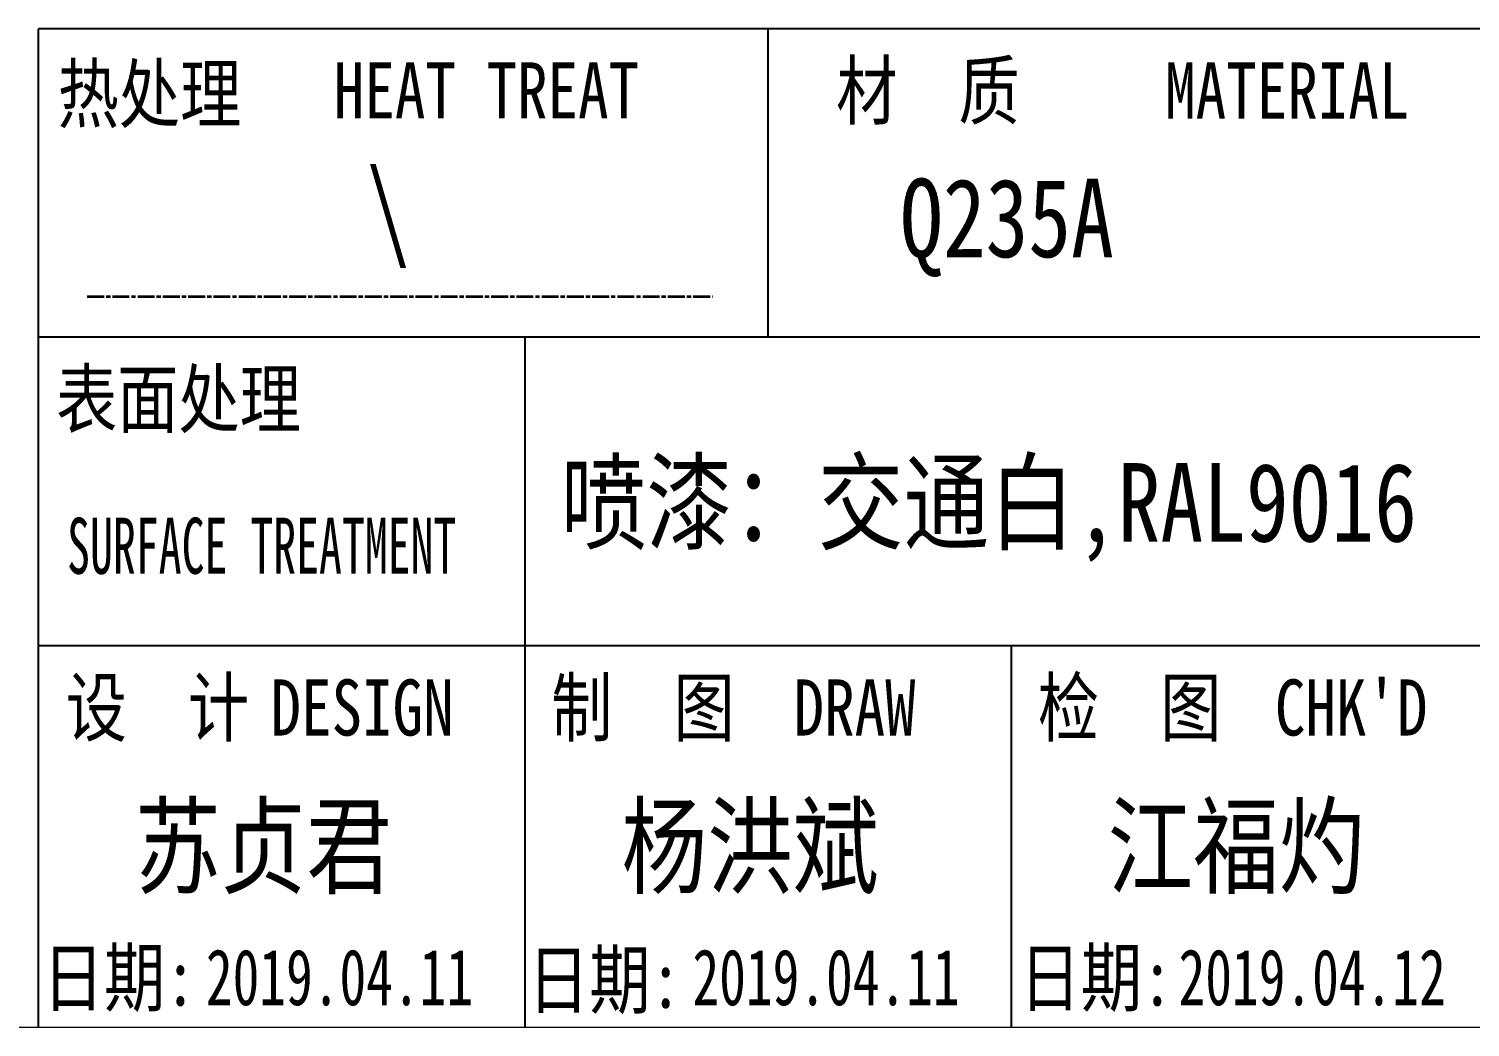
# Model space of a CAD drawing. Header units: millimetres. Extents: x -24189 to 119503, y -125094 to -79532.
# Drawn here: x 118663.5 to 118920.4, y -81739.6 to -81561.6 of the extents above; entities that cross this region are included whole.
import ezdxf
from ezdxf.enums import TextEntityAlignment as Align

# ---------------------------------------------------------------- set-up
doc = ezdxf.new("R2010")
doc.units = ezdxf.units.MM
doc.header["$LTSCALE"] = 0.5
doc.linetypes.add('AM_ISO08W050x2', pattern=[9, 6, -0.75, 1.5, -0.75])
for name, color, linetype in [('图\\M+19E79\\M+195B6\\M+18E9A', 7, 'Continuous'), ('材质', 7, 'Continuous'), ('表面处理', 7, 'Continuous')]:
    doc.layers.add(name, color=color, linetype=linetype)
for name, color, linetype, lineweight in [('图框', 7, 'Continuous', 18), ('热处理', 7, 'Continuous', 20), ('粗点划线', 6, 'AM_ISO08W050x2', 35)]:
    doc.layers.add(name, color=color, linetype=linetype, lineweight=lineweight)
doc.styles.add('国标', font='simfang.ttf', dxfattribs={"width": 0.8})

# ---------------------------------------------------------------- blocks, each defined once
blk = doc.blocks.new('GZDEH零件A3图框V01版')
at = {"layer": '图\\M+19E79\\M+195B6\\M+18E9A', "color": 7}
blk.add_line((3272.49, -1788.461), (3092.49, -1788.461), dxfattribs=at)
at = {"layer": '图\\M+19E79\\M+195B6\\M+18E9A', "color": 9}
for p, q in [((3272.49, -1788.461), (3092.49, -1788.461)), ((3124.99, -1788.461), (3124.99, -1802.211)), ((3181.99, -1802.211), (3092.49, -1802.211)), ((3114.17, -1802.211), (3114.17, -1815.961)), ((3181.99, -1815.961), (3092.49, -1815.961)), ((3114.17, -1815.961), (3114.17, -1832.961)), ((3114.17, -1815.961), (3114.17, -1832.961)), ((3135.83, -1815.961), (3135.83, -1832.961)), ((3135.83, -1815.961), (3135.83, -1832.961))]:
    blk.add_line(p, q, dxfattribs=at)
at = {"layer": '图\\M+19E79\\M+195B6\\M+18E9A', "color": 9, "linetype": 'Continuous'}
blk.add_line((3092.49, -1832.961), (3092.49, -1788.461), dxfattribs=at)
at = {"layer": '图框', "linetype": 'Continuous'}
blk.add_line((2882.49, -1832.961), (3272.49, -1832.961), dxfattribs=at)
at = {"layer": '图\\M+19E79\\M+195B6\\M+18E9A', "color": 9, "style": '国标'}
for s, width, p in [('热处理', 0.8, (3093.349, -1792.606)), ('材  质', 0.8, (3128.037, -1792.46)), ('表面处理', 0.8, (3093.275, -1806.208)), ('SURFACE TREATMENT', 0.6, (3093.768, -1812.752)), (' DESIGN', 0.8, (3101.469, -1819.96)), (' DRAW', 0.8, (3124.776, -1819.96)), ("CHK'D", 0.8, (3147.583, -1819.96))]:
    blk.add_text(s, height=2.5, dxfattribs=dict(at, width=width)).set_placement(p)
at = {"layer": '图\\M+19E79\\M+195B6\\M+18E9A', "color": 9, "style": '国标', "width": 0.8}
for s, p in [('HEAT TREAT', (3112.454, -1792.456)), ('MATERIAL', (3148.136, -1792.46)), ('设  计', (3097.793, -1819.96)), ('制  图', (3119.431, -1819.96)), ('检  图', (3141.11, -1819.96)), ('日期:', (3096.088, -1831.999)), ('日期:', (3117.713, -1832.097)), ('日期:', (3139.616, -1831.999))]:
    blk.add_text(s, height=2.5, dxfattribs=at).set_placement(p, align=Align.CENTER)
blk = doc.blocks.new('DEH A3')
at = {"layer": '图框'}
blk.add_blockref('GZDEH零件A3图框V01版', (-2857.49, 1846.461), dxfattribs=at)

msp = doc.modelspace()

# ---------------------------------------------------------------- linework, layer by layer
at = {"layer": '粗点划线', "linetype": 'AM_ISO08W050x2'}
msp.add_line((118673.88, -81609.292), (118785.324, -81609.292), dxfattribs=at)

# ---------------------------------------------------------------- block references
at = {"layer": '图框', "xscale": 4, "yscale": 4, "zscale": 4}
msp.add_blockref('DEH A3', (117725.181, -81793.578), dxfattribs=at)

# ---------------------------------------------------------------- texts
at = {"layer": '图\\M+19E79\\M+195B6\\M+18E9A', "color": 3, "style": '国标'}
for s, height, width, p in [('苏贞君', 14, 0.8, (118682.373, -81714.312)), ('杨洪斌', 14, 0.8, (118769.093, -81714.312)), ('江福灼', 14, 0.8, (118855.733, -81714.312)), ('2019.04.11', 10, 0.7, (118695.033, -81735.658)), ('2019.04.11', 10, 0.7, (118781.753, -81735.658)), ('2019.04.12', 10, 0.7, (118868.393, -81735.658))]:
    msp.add_text(s, height=height, dxfattribs=dict(at, width=width)).set_placement(p)
at = {"layer": '材质', "color": 3, "style": '国标', "width": 0.8}
msp.add_text('Q235A', height=14, dxfattribs=at).set_placement((118837.813, -81602.299), align=Align.CENTER)
at = {"layer": '热处理', "color": 3, "style": '国标', "width": 0.8}
msp.add_text('\\', height=14, dxfattribs=at).set_placement((118727.5, -81600.793), align=Align.CENTER)
at = {"layer": '表面处理', "color": 3, "style": '国标', "width": 0.8}
msp.add_text('喷漆：交通白,RAL9016 ', height=14, dxfattribs=at).set_placement((118838.381, -81653.005), align=Align.CENTER)

doc.saveas('drawing.dxf')
